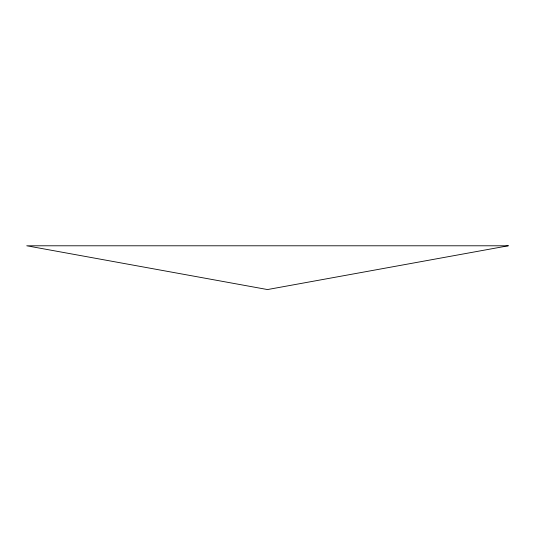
<?xml version="1.0" encoding="UTF-8"?>
<svg xmlns="http://www.w3.org/2000/svg" width="535" height="535" viewBox="0 0 535 535"><rect width="100%" height="100%" fill="white"/><g stroke="black" fill="none" stroke-linecap="round" stroke-linejoin="round"><path stroke-width="0.8" d="M508.25 245.786L267.5 289.555L26.75 245.786L508.25 245.786"/></g></svg>
